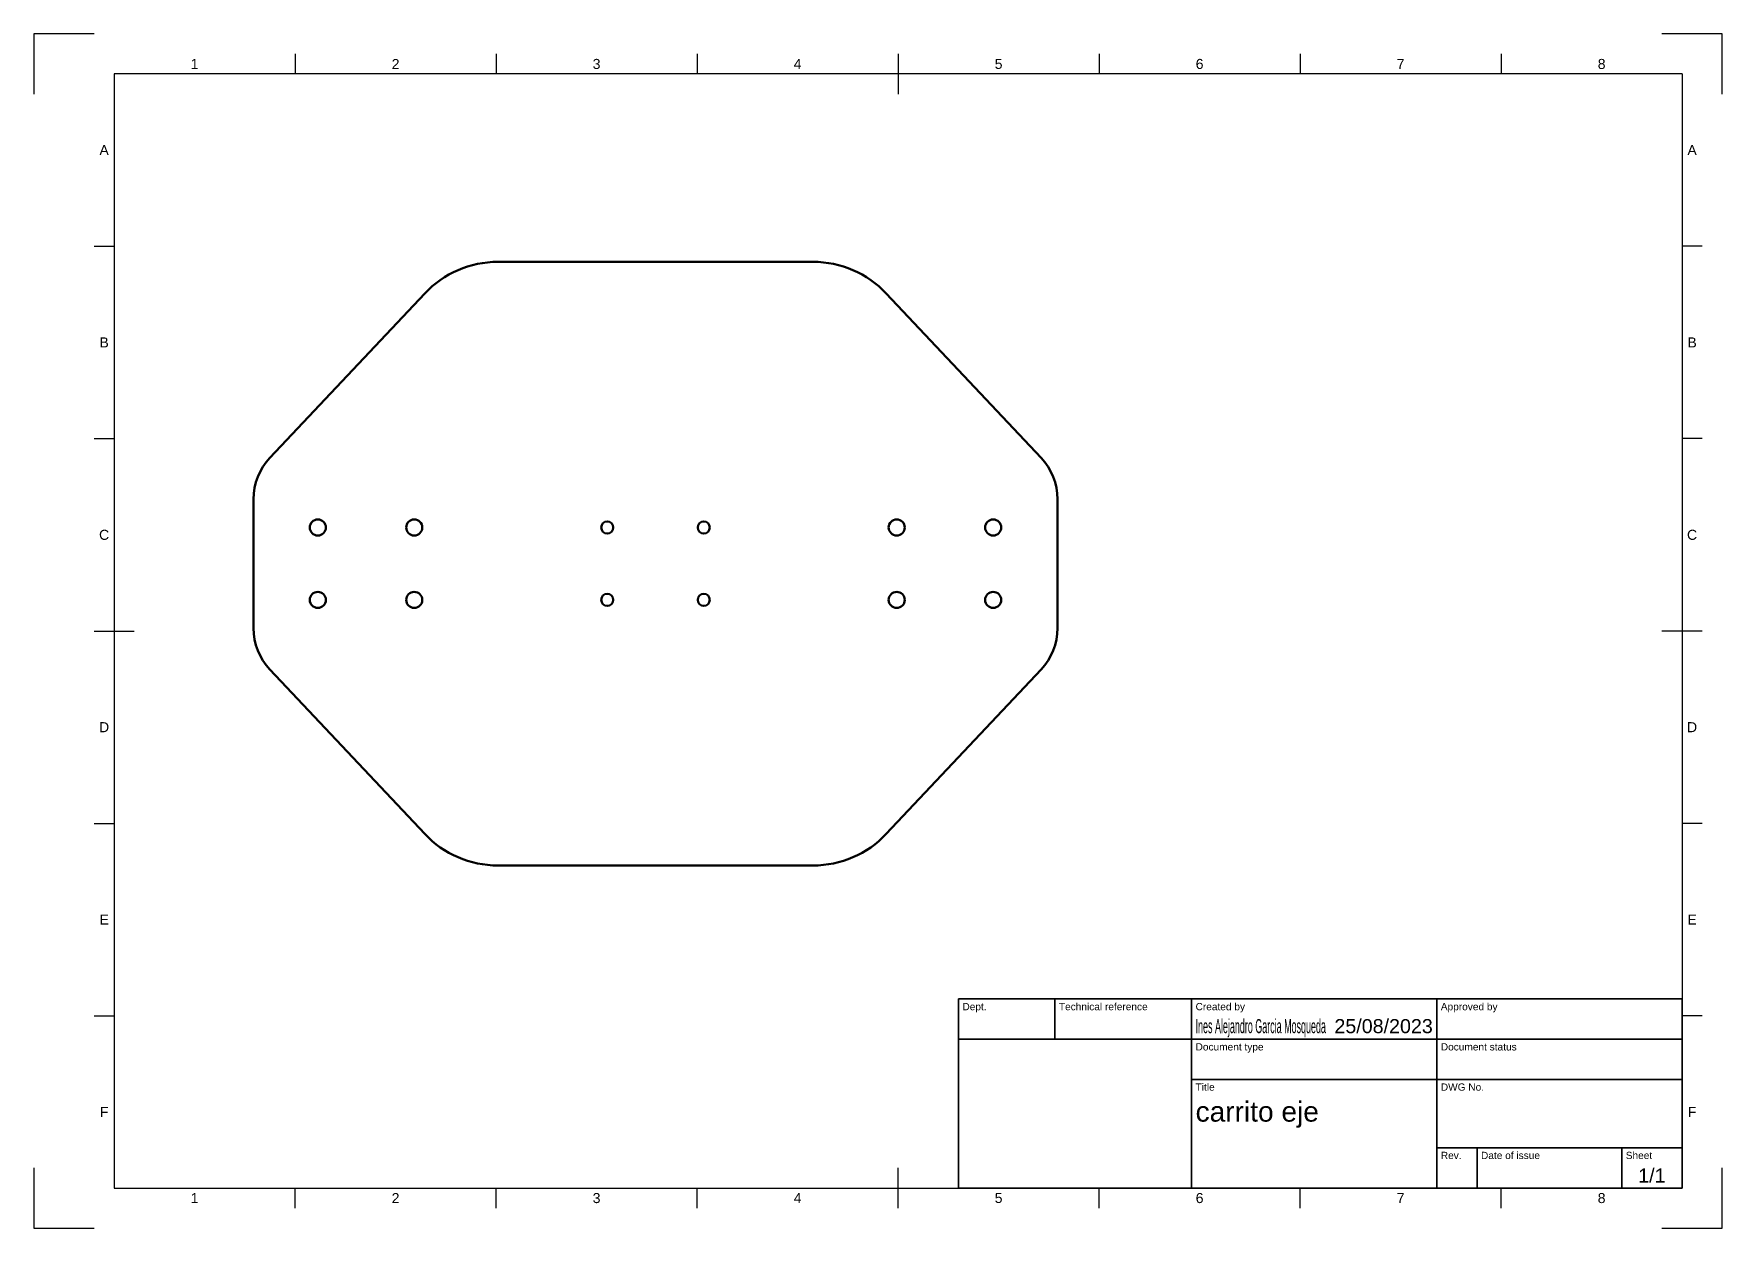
# Model space of a CAD drawing. Header units: millimetres. Extents: x 0 to 420, y 0 to 297.
import ezdxf
from ezdxf.enums import TextEntityAlignment as Align

# ---------------------------------------------------------------- set-up
doc = ezdxf.new("R2010")
doc.units = ezdxf.units.MM
doc.header["$LTSCALE"] = 0.75
for name, color, linetype, lineweight in [('BORDER', 7, 'Continuous', 25), ('TITLEBLOCK', 7, 'Continuous', 35), ('Visible', 7, 'Continuous', 50)]:
    doc.layers.add(name, color=color, linetype=linetype, lineweight=lineweight)
doc.styles.add('FusionTitle', font='arial.ttf')

# ---------------------------------------------------------------- blocks, each defined once
blk = doc.blocks.new('ISO_A3_SHEET')
at = {"layer": 'BORDER'}
for p, q in [((65, 292), (65, 287)), ((115, 292), (115, 287)), ((165, 292), (165, 287)), ((215, 292), (215, 282)), ((265, 292), (265, 287)), ((315, 292), (315, 287)), ((365, 292), (365, 287)), ((410, 287), (20, 287)), ((20, 287), (20, 10)), ((410, 287), (410, 10)), ((15, 244.16666), (20, 244.16666)), ((415, 244.16666), (410, 244.16666)), ((15, 196.33333), (20, 196.33333)), ((415, 196.33333), (410, 196.33333)), ((15, 148.5), (25, 148.5)), ((415, 148.5), (405, 148.5)), ((15, 100.66667), (20, 100.66667)), ((415, 100.66667), (410, 100.66667)), ((15, 52.83334), (20, 52.83334)), ((415, 52.83334), (410, 52.83334)), ((215, 5), (215, 15)), ((20, 10), (410, 10)), ((65, 5), (65, 10)), ((115, 5), (115, 10)), ((165, 5), (165, 10)), ((265, 5), (265, 10)), ((315, 5), (315, 10)), ((365, 5), (365, 10))]:
    blk.add_line(p, q, dxfattribs=at)
at = {"layer": 'Defpoints'}
for p, q in [((15, 297), (0, 297)), ((0, 297), (0, 282)), ((420, 297), (405, 297)), ((420, 282), (420, 297)), ((0, 15), (0, 0)), ((420, 0), (420, 15)), ((0, 0), (15, 0)), ((405, 0), (420, 0))]:
    blk.add_line(p, q, dxfattribs=at)
at = {"layer": 'BORDER', "style": 'FusionTitle'}
for s, p in [('1', (40, 289.5)), ('2', (90, 289.5)), ('3', (140, 289.5)), ('4', (190, 289.5)), ('5', (240, 289.5)), ('6', (290, 289.5)), ('7', (340, 289.5)), ('8', (390, 289.5)), ('A', (17.5, 268.08333)), ('A', (412.5, 268.08333)), ('B', (17.5, 220.25)), ('B', (412.5, 220.25)), ('C', (17.5, 172.41667)), ('C', (412.5, 172.41667)), ('D', (17.5, 124.58334)), ('D', (412.5, 124.58334)), ('E', (17.5, 76.75001)), ('E', (412.5, 76.75001)), ('F', (17.5, 28.91668)), ('F', (412.5, 28.91668)), ('1', (40, 7.5)), ('2', (90, 7.5)), ('3', (140, 7.5)), ('4', (190, 7.5)), ('5', (240, 7.5)), ('6', (290, 7.5)), ('7', (340, 7.5)), ('8', (390, 7.5))]:
    blk.add_text(s, height=2.5, dxfattribs=at).set_placement(p, align=Align.MIDDLE)
blk = doc.blocks.new('ISO_TITLEBLOCK')
at = {"layer": 'TITLEBLOCK'}
for p, q in [((0, 47), (-180, 47)), ((-180, 47), (-180, 0)), ((-156, 37), (-156, 47)), ((-122, 0), (-122, 47)), ((-61, 0), (-61, 47)), ((0, 0), (0, 47)), ((-180, 37), (0, 37)), ((-122, 27), (0, 27)), ((-61, 10), (0, 10)), ((-51, 0), (-51, 10)), ((-15, 0), (-15, 10)), ((-180, 0), (0, 0))]:
    blk.add_line(p, q, dxfattribs=at)
at = {"layer": 'TITLEBLOCK', "style": 'FusionTitle'}
for s, p in [('Dept.', (-179, 46)), ('Technical reference', (-155, 46)), ('Created by', (-121, 46)), ('Approved by', (-60, 46)), ('Document type', (-121, 36)), ('Document status', (-60, 36)), ('Title', (-121, 26)), ('DWG No.', (-60, 26)), ('Rev.', (-60, 9)), ('Date of issue', (-50, 9)), ('Sheet', (-14, 9))]:
    blk.add_text(s, height=1.8, dxfattribs=at).set_placement(p, align=Align.TOP_LEFT)
for tag, height, p in [('DEPT', 3.5, (-179, 42)), ('TECHNICAL_REFERENCE', 3.5, (-155, 42)), ('CREATED_BY', 3.5, (-121, 42)), ('APPROVED_BY', 3.5, (-60, 42)), ('DOCUMENT_TYPE', 3.5, (-121, 32)), ('DOCUMENT_STATUS', 3.5, (-60, 32)), ('TITLE_1', 5, (-121, 21.5)), ('TITLE_2', 5, (-121, 14)), ('TITLE_3', 5, (-121, 6.5)), ('DATE_OF_ISSUE', 3.5, (-50, 5))]:
    blk.add_attdef(tag, text='', height=height, dxfattribs=at).set_placement(p, align=Align.TOP_LEFT)
for tag, p in [('CREATED_DATE', (-62, 42)), ('APPROVED_DATE', (-0.99, 42))]:
    blk.add_attdef(tag, text='', height=3.5, dxfattribs=at).set_placement(p, align=Align.TOP_RIGHT)
for tag, height, p in [('DRAWING_NUMBER', 5, (-30.5, 19.75)), ('REV', 3.5, (-56, 4.85)), ('SHEET', 3.5, (-7.5, 4.85))]:
    blk.add_attdef(tag, text='', height=height, dxfattribs=at).set_placement(p, align=Align.TOP_CENTER)

msp = doc.modelspace()

# ---------------------------------------------------------------- linework, layer by layer
at = {"layer": 'Visible'}
for p, q in [((193.860977, 240.286654), (115.443694, 240.286654)), ((58.736587, 191.570045), (97.25078, 232.433604)), ((250.568084, 191.570045), (212.053891, 232.433604)), ((54.652335, 181.281875), (54.652335, 149.191433)), ((254.652335, 149.191433), (254.652335, 181.281875)), ((58.736587, 138.903263), (97.25078, 98.039704)), ((250.568084, 138.903263), (212.053891, 98.039704)), ((115.443694, 90.186654), (193.860977, 90.186654))]:
    msp.add_line(p, q, dxfattribs=at)
for centre, radius in [((70.652335, 174.236654), 2), ((94.652335, 174.236654), 2), ((142.652335, 174.236654), 1.5), ((166.652335, 174.236654), 1.5), ((214.652335, 174.236654), 2), ((238.652335, 174.236654), 2), ((70.652335, 156.236654), 2), ((94.652335, 156.236654), 2), ((142.652335, 156.236654), 1.5), ((166.652335, 156.236654), 1.5), ((214.652335, 156.236654), 2), ((238.652335, 156.236654), 2)]:
    msp.add_circle(centre, radius, dxfattribs=at)
for centre, radius, start, end in [((115.443694, 215.286654), 25, 90, 136.695304), ((239.652335, 181.281875), 15, 0, 43.304696), ((69.652335, 149.191433), 15, 180, 223.304696), ((193.860977, 115.186654), 25, 270, 316.695304)]:
    msp.add_arc(centre, radius, start, end, dxfattribs=at)
at = {"layer": 'Visible', "extrusion": (0, 0, -1)}
for centre, radius, start, end in [((-193.860977, 215.286654), 25, 90, 136.695304), ((-69.652335, 181.281875), 15, 0, 43.304696), ((-239.652335, 149.191433), 15, 180, 223.304696), ((-115.443694, 115.186654), 25, 270, 316.695304)]:
    msp.add_arc(centre, radius, start, end, dxfattribs=at)

# ---------------------------------------------------------------- block references
at = {"layer": 'BORDER'}
msp.add_blockref('ISO_A3_SHEET', (0, 0), dxfattribs=at)
at = {"layer": 'TITLEBLOCK'}
ref = msp.add_blockref('ISO_TITLEBLOCK', (410, 10), dxfattribs=at)
ref.add_attrib('CREATED_DATE', '25/08/2023', dxfattribs={"height": 3.5, "style": 'FusionTitle'}).set_placement((348, 52), align=Align.TOP_RIGHT)
ref.add_attrib('SHEET', '1/1', dxfattribs={"height": 3.5, "style": 'FusionTitle'}).set_placement((402.5, 14.85), align=Align.TOP_CENTER)
ref.add_attrib('TITLE_1', 'carrito eje', dxfattribs={"height": 5, "style": 'FusionTitle'}).set_placement((289, 31.5), align=Align.TOP_LEFT)
ref.add_attrib('CREATED_BY', 'Ines Alejandro Garcia Mosqueda', dxfattribs={"height": 3.5, "style": 'FusionTitle', "width": 0.455243}).set_placement((289, 52), align=Align.TOP_LEFT)

doc.saveas('drawing.dxf')
